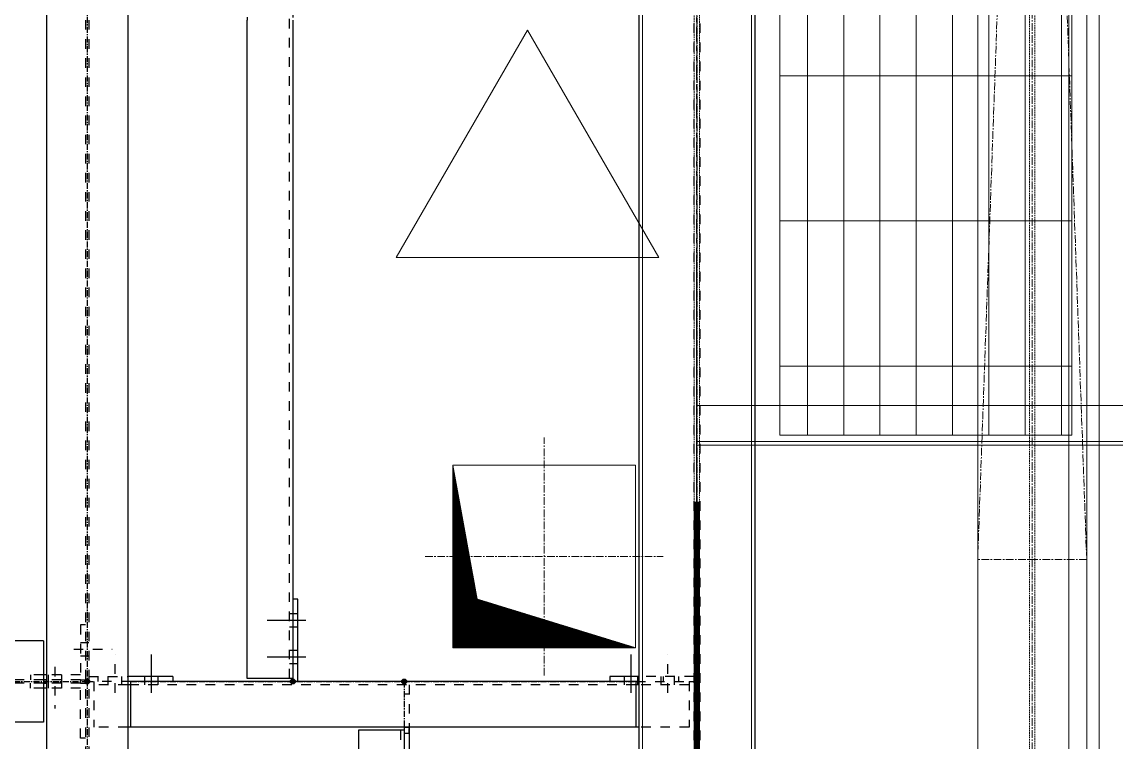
# Model space of a CAD drawing. Header units: inches. Extents: x 209270 to 234360, y -180214 to -150194.
# Drawn here: x 227405 to 229199, y -164363 to -163182 of the extents above; entities that cross this region are included whole.
import ezdxf

# ---------------------------------------------------------------- set-up
doc = ezdxf.new("R2010")
doc.units = ezdxf.units.IN
doc.header["$LTSCALE"] = 10
doc.header["$MEASUREMENT"] = 0
for name, pattern in [('CENTER', [2, 1.25, -0.25, 0.25, -0.25]), ('DXK_LINE_DOT2', [3.9198, 1.9599, -1.9599]), ('DXK_LINE_DOT5', [7.8785, 2.979, -0.9799, 0.9799, -0.9799, 0.9799, -0.9799]), ('HIDDEN', [0.375, 0.25, -0.125])]:
    doc.linetypes.add(name, pattern=pattern)
doc.layers.get('0').update_dxf_attribs({"color": 1})
for name, color, linetype in [('_BLUE_0', 5, 'Continuous'), ('_BLUE_1', 5, 'Continuous'), ('_BLUE_2', 5, 'Continuous'), ('_BLUE_4', 5, 'Continuous')]:
    doc.layers.add(name, color=color, linetype=linetype)
for name, color, linetype, lineweight in [('All Bought', 1, 'Continuous', 9), ('CEN', 1, 'CENTER', 9), ('CIVIL', 1, 'Continuous', 9), ('DIM', 1, 'Continuous', 13), ('DIM.', 1, 'Continuous', 13), ('handrail', 1, 'FENCELINE1', 9), ('HIDDEN', 1, 'HIDDEN', 9), ('MAIN OBJECT', 1, 'Continuous', 18), ('REV-C', 1, 'Continuous', 18), ('Sheeting', 1, 'Continuous', 0)]:
    doc.layers.add(name, color=color, linetype=linetype, lineweight=lineweight)
doc.linetypes.add('FENCELINE1', pattern='A,0.25,-0.1,[133,arial.ttf,S=0.1,R=0,X=-0.1,Y=0],-0.1,1', length=1.45)

# ---------------------------------------------------------------- blocks, each defined once
blk = doc.blocks.new('A$C9du6586tt')
at = {"layer": 'CEN'}
for p, q in [((89.4, 2500), (-89.4, -2500)), ((89.4, -2500), (-89.4, 2500))]:
    blk.add_line(p, q, dxfattribs=at)
blk.add_lwpolyline([(89.4, 2500), (89.4, -2500), (-89.4, -2500), (-89.4, 2500)], close=True, dxfattribs=at)
blk = doc.blocks.new('A$Cdc69ee36')
h = blk.add_hatch()
h.set_pattern_fill('GRATE', color=256, scale=75, angle=90)
h.set_pattern_definition([(89.999995, (-345791.23, -616422.02), (-59.53125, 5.6e-06), []), (179.999995, (-345791.23, -616422.02), (-2e-05, -238.125), [])])
h.paths.add_polyline_path([(-479.1, -1), (0, -1), (0, 779), (-479.1, 779)])
blk.add_lwpolyline([(-479.1, -1), (0, -1), (0, 779), (-479.1, 779)], close=True)
blk = doc.blocks.new('A$C6fbGUTRUTRU')
at = {"layer": 'CIVIL'}
h = blk.add_hatch(dxfattribs=at)
h.set_pattern_fill('ANSI31', color=256, scale=2, angle=-180)
h.set_pattern_definition([(225, (2577906.62119, -340569.72095), (0.176776695297, -0.176776695297), [])])
h.paths.add_polyline_path([(-150, -150), (-110, 70), (150, 150), (-150, 150)])
at = {"layer": 'CEN'}
for points in [[(0, 195.2), (0, -195.2)], [(-195.2, 0), (195.2, 0)]]:
    blk.add_lwpolyline(points, dxfattribs=at)
at = {"layer": 'CIVIL'}
blk.add_lwpolyline([(-150, -150), (150, -150), (150, 150), (-150, 150)], close=True, dxfattribs=at)
blk.add_lwpolyline([(-150, -150), (-110, 70), (150, 150)], dxfattribs=at)
blk = doc.blocks.new('A$Ca106b763')
at = {"layer": 'REV-C'}
blk.add_lwpolyline([(0, 373.2), (-215.5, 0), (215.5, 0)], close=True, dxfattribs=at)
blk = doc.blocks.new('MECH_DRAWING')
at = {"layer": 'CEN'}
blk.add_line((229061.8, -155263.7), (229061.8, -165259.3), dxfattribs=at)
at = {"layer": 'CEN', "elevation": 0.8}
blk.add_lwpolyline([(217011.9, -155263.7), (228511.9, -155263.7), (228511.9, -165263.7), (217011.9, -165263.7)], close=True, dxfattribs=at)
at = {"layer": 'handrail', "const_width": 10}
blk.add_lwpolyline([(217011.9, -157988.4), (217011.9, -165263.7), (228511.9, -165263.7), (228511.9, -163968.7)], dxfattribs=at)
at = {"layer": 'HIDDEN'}
blk.add_lwpolyline([(228507.5, -165259.3), (228507.5, -155268.1), (228516.3, -155268.1), (228516.3, -165259.3)], close=True, dxfattribs=at)
at = {"layer": 'HIDDEN', "elevation": 0}
blk.add_lwpolyline([(229066.2, -165259.3), (229066.2, -155268.1), (229057.4, -155268.1), (229057.4, -165259.3)], dxfattribs=at)
at = {"layer": 'MAIN OBJECT'}
for p, q in [((232521.4, -163811), (228511.9, -163811, 0.8)), ((228511.9, -163811, 0.8), (228511.9, -163876, 0.8)), ((232521.5, -163870), (228511.9, -163870, 0.8)), ((232521.5, -163876), (228511.9, -163876, 0.8))]:
    blk.add_line(p, q, dxfattribs=at)
blk.add_lwpolyline([(228422.5, -165259.3), (228422.5, -155268.1), (228601.3, -155268.1), (228601.3, -165259.3)], close=True, dxfattribs=at)
at = {"layer": 'MAIN OBJECT', "elevation": 0}
blk.add_lwpolyline([(229151.2, -165259.3), (229151.2, -155268.1), (228972.4, -155268.1), (228972.4, -165259.3)], dxfattribs=at)
at = {"layer": 'Sheeting'}
for points in [[(216351.9, -154713.7), (229171.9, -154713.7), (229171.9, -165813.7), (216351.9, -165813.7)], [(216401.9, -154763.7), (229121.9, -154763.7), (229121.9, -165763.7), (216401.9, -165763.7)]]:
    blk.add_lwpolyline(points, close=True, dxfattribs=at)
at = {"layer": 'All Bought', "xscale": -1}
blk.add_blockref('A$Cdc69ee36', (228647.8, -163858.6, 293016688.1), dxfattribs=at)
at = {"layer": 'DIM', "xscale": -1, "rotation": 180}
blk.add_blockref('A$C6fbGUTRUTRU', (228261.5, -164058.7), dxfattribs=at)
at = {"layer": 'DIM.'}
blk.add_blockref('A$C9du6586tt', (229061.8, -161563.7), dxfattribs=at)
at = {"layer": 'REV-C'}
blk.add_blockref('A$Ca106b763', (228234.1, -163568.4, 293016688.1), dxfattribs=at)
blk = doc.blocks.new('GridLine-116860372-154899 - 114867')
at = {"layer": '_BLUE_2', "linetype": 'DXK_LINE_DOT5'}
blk.add_line((23950.6, 10927.9), (23950.6, 14695.8), dxfattribs=at)
blk = doc.blocks.new('GridLine-116860372-116904 - 114867')
at = {"layer": '_BLUE_2', "linetype": 'DXK_LINE_DOT5'}
blk.add_line((23950.6, 12454.5), (23950.6, 27661.7), dxfattribs=at)
blk = doc.blocks.new('Bolt-116860372-115338 - 114867')
at = {"layer": '_BLUE_1', "linetype": 'DXK_LINE_DOT2'}
for p, q in [((22673.1, 13886.9), (22751.8, 13886.9)), ((22687, 13900.6), (22697, 13900.6)), ((22697, 13900.6), (22704.1, 13900.6)), ((22687, 13873.1), (22697, 13873.1)), ((22697, 13873.1), (22704.1, 13873.1))]:
    blk.add_line(p, q, dxfattribs=at)
blk = doc.blocks.new('Bolt-116860372-115841 - 114867')
at = {"layer": '_BLUE_2', "linetype": 'Continuous'}
for p, q in [((23122.4, 13959.6), (23115.3, 13959.6)), ((23132.4, 13959.6), (23122.4, 13959.6)), ((23148.7, 13945.8), (23069.9, 13945.8)), ((23122.4, 13932.1), (23115.3, 13932.1)), ((23132.4, 13932.1), (23122.4, 13932.1)), ((23148.7, 13870.8), (23069.9, 13870.8)), ((23122.4, 13884.6), (23115.3, 13884.6)), ((23132.4, 13884.6), (23122.4, 13884.6)), ((23122.4, 13857.1), (23115.3, 13857.1)), ((23132.4, 13857.1), (23122.4, 13857.1))]:
    blk.add_line(p, q, dxfattribs=at)
blk = doc.blocks.new('Part-116860372-114999 - 114867')
at = {"layer": '_BLUE_1', "linetype": 'DXK_LINE_DOT2'}
for p, q in [((22697, 15569.1), (22697, 12668.6)), ((22704.1, 15569.1), (22704.1, 12668.6))]:
    blk.add_line(p, q, dxfattribs=at)
at = {"layer": '_BLUE_2', "linetype": 'Continuous'}
for p, q in [((22783.8, 15479.8), (22783.8, 12662.3)), ((22617.3, 15464.6), (22617.3, 12662.3))]:
    blk.add_line(p, q, dxfattribs=at)
at = {"layer": '_BLUE_4', "linetype": 'CENTER'}
blk.add_line((22700.6, 15583.3), (22700.6, 12570.8), dxfattribs=at)
blk = doc.blocks.new('Part-116860372-115005 - 114867')
at = {"layer": '_BLUE_1', "linetype": 'DXK_LINE_DOT2'}
for p, q in [((23944.7, 20971.6), (23944.7, 12953.3)), ((23956.4, 20971.6), (23956.4, 12953.3))]:
    blk.add_line(p, q, dxfattribs=at)
at = {"layer": '_BLUE_2', "linetype": 'Continuous'}
for p, q in [((23831.8, 15464.6), (23831.8, 13583.3)), ((24069.3, 15464.6), (24069.3, 12953.3))]:
    blk.add_line(p, q, dxfattribs=at)
at = {"layer": '_BLUE_4', "linetype": 'CENTER'}
blk.add_line((23950.6, 21320.8), (23950.6, 12570.8), dxfattribs=at)
blk = doc.blocks.new('Part-116860372-115019 - 114867')
at = {"layer": '_BLUE_4', "linetype": 'Continuous'}
for points in [[(21450.6, 13815.8, -1), (21450.6, 13825.8, -1)], [(22700.6, 13815.8, -1), (22700.6, 13825.8, -1)]]:
    blk.add_hatch(color=256, dxfattribs=at).paths.add_polyline_path(points)
at = {"layer": '_BLUE_1', "linetype": 'DXK_LINE_DOT2'}
for p, q in [((22231.7, 13904.1), (21794.2, 13904.1)), ((21464.1, 13824.4), (21464.1, 13817.3)), ((21533.8, 13824.4), (21464.1, 13824.4)), ((22611.1, 13824.4), (21540.1, 13824.4)), ((22687, 13824.4), (22617.3, 13824.4)), ((22687, 13824.4), (22687, 13817.3)), ((21533.8, 13817.3), (21464.1, 13817.3)), ((22611.1, 13817.3), (21540.1, 13817.3)), ((22687, 13817.3), (22617.3, 13817.3)), ((22231.7, 13737.6), (21794.2, 13737.6))]:
    blk.add_line(p, q, dxfattribs=at)
at = {"layer": '_BLUE_2', "linetype": 'Continuous'}
for p, q in [((21540.1, 13904.1), (21540.1, 13737.6)), ((21794.2, 13904.1), (21540.1, 13904.1)), ((22611.1, 13904.1), (22231.7, 13904.1)), ((22611.1, 13904.1), (22611.1, 13737.6)), ((21540.1, 13824.4), (21533.8, 13824.4)), ((22617.3, 13824.4), (22611.1, 13824.4)), ((21540.1, 13817.3), (21533.8, 13817.3)), ((22617.3, 13817.3), (22611.1, 13817.3)), ((21794.2, 13737.6), (21540.1, 13737.6)), ((22611.1, 13737.6), (22231.7, 13737.6))]:
    blk.add_line(p, q, dxfattribs=at)
at = {"layer": '_BLUE_4', "linetype": 'CENTER'}
blk.add_line((21450.6, 13820.8), (22700.6, 13820.8), dxfattribs=at)
at = {"layer": '_BLUE_4', "linetype": 'Continuous'}
for centre in [(21450.6, 13820.8), (22700.6, 13820.8)]:
    blk.add_circle(centre, 5, dxfattribs=at)
blk = doc.blocks.new('Part-116860372-115027 - 114867')
at = {"layer": '_BLUE_4', "linetype": 'Continuous'}
for points in [[(22700.6, 13815.8, -1), (22700.6, 13825.8, -1)], [(23950.6, 13815.8, -1), (23950.6, 13825.8, -1)]]:
    blk.add_hatch(color=256, dxfattribs=at).paths.add_polyline_path(points)
at = {"layer": '_BLUE_1', "linetype": 'DXK_LINE_DOT2'}
for p, q in [((22714.1, 13820.8), (22714.1, 13727.1)), ((22790.1, 13820.8), (22714.1, 13820.8)), ((23825.6, 13820.8), (23934.7, 13820.8)), ((23934.7, 13820.8), (23934.7, 13727.1)), ((22783.8, 13813.7), (22714.1, 13813.7)), ((23825.6, 13813.7), (22790.1, 13813.7)), ((23934.7, 13813.7), (23831.8, 13813.7)), ((22783.8, 13727.1), (22714.1, 13727.1)), ((23934.7, 13727.1), (23831.8, 13727.1))]:
    blk.add_line(p, q, dxfattribs=at)
at = {"layer": '_BLUE_2', "linetype": 'Continuous'}
for p, q in [((23825.6, 13820.8), (22790.1, 13820.8)), ((22790.1, 13727.1), (22790.1, 13820.8)), ((23825.6, 13820.8), (23825.6, 13727.1)), ((22790.1, 13813.7), (22783.8, 13813.7)), ((23831.8, 13813.7), (23825.6, 13813.7)), ((23831.8, 13727.1), (22783.8, 13727.1))]:
    blk.add_line(p, q, dxfattribs=at)
at = {"layer": '_BLUE_4', "linetype": 'CENTER'}
for p, q in [((22700.6, 13820.8), (22714.1, 13820.8)), ((22790.1, 13820.8), (23825.6, 13820.8)), ((23934.7, 13820.8), (23950.6, 13820.8))]:
    blk.add_line(p, q, dxfattribs=at)
at = {"layer": '_BLUE_4', "linetype": 'Continuous'}
for centre in [(22700.6, 13820.8), (23950.6, 13820.8)]:
    blk.add_circle(centre, 5, dxfattribs=at)
blk = doc.blocks.new('Part-116860372-115028 - 114867')
at = {"layer": '_BLUE_4', "linetype": 'Continuous'}
for points in [[(23350.6, 13815.8, -1), (23350.6, 13825.8, -1)], [(23350.6, 12565.8, -1), (23350.6, 12575.8, -1)]]:
    blk.add_hatch(color=256, dxfattribs=at).paths.add_polyline_path(points)
at = {"layer": '_BLUE_1', "linetype": 'DXK_LINE_DOT2'}
for p, q in [((23343.4, 13720.8), (23343.4, 12668.6)), ((23350.6, 13583.3), (23350.6, 12983.3)), ((23256.8, 12662.3), (23256.8, 12584.8)), ((23343.4, 12662.3), (23343.4, 12584.8)), ((23350.6, 12668.6), (23350.6, 12584.8)), ((23350.6, 12584.8), (23256.8, 12584.8))]:
    blk.add_line(p, q, dxfattribs=at)
at = {"layer": '_BLUE_2', "linetype": 'Continuous'}
for p, q in [((23256.8, 13720.8), (23256.8, 12662.3)), ((23350.6, 13720.8), (23256.8, 13720.8)), ((23350.6, 13720.8), (23350.6, 13583.3)), ((23350.6, 12983.3), (23350.6, 12668.6)), ((23256.8, 12668.6), (23350.6, 12668.6)), ((23343.4, 12668.6), (23343.4, 12662.3))]:
    blk.add_line(p, q, dxfattribs=at)
at = {"layer": '_BLUE_4', "linetype": 'CENTER'}
for p, q in [((23350.6, 13820.8), (23350.6, 13583.3)), ((23350.6, 12983.3), (23350.6, 12668.6)), ((23350.6, 12584.8), (23350.6, 12570.8))]:
    blk.add_line(p, q, dxfattribs=at)
at = {"layer": '_BLUE_4', "linetype": 'Continuous'}
for centre in [(23350.6, 13820.8), (23350.6, 12570.8)]:
    blk.add_circle(centre, 5, dxfattribs=at)
blk = doc.blocks.new('Part-116860372-115101 - 114867')
at = {"layer": '_BLUE_4', "linetype": 'Continuous'}
for points in [[(23122.4, 15578.3, -1), (23122.4, 15588.3, -1)], [(23122.4, 13815.8, -1), (23122.4, 13825.8, -1)]]:
    blk.add_hatch(color=256, dxfattribs=at).paths.add_polyline_path(points)
at = {"layer": '_BLUE_1', "linetype": 'DXK_LINE_DOT2'}
for p, q in [((23122.4, 15569.1), (23028.7, 15569.1)), ((23028.7, 15569.1), (23028.7, 15473.5)), ((23115.3, 15569.1), (23115.3, 15479.8)), ((23122.4, 15569.1), (23122.4, 15319.6)), ((23115.3, 13827.1), (23115.3, 15473.5)), ((23028.7, 15339.6), (23028.7, 15177.1)), ((23122.4, 15319.6), (23122.4, 15177.1))]:
    blk.add_line(p, q, dxfattribs=at)
at = {"layer": '_BLUE_2', "linetype": 'Continuous'}
for p, q in [((23028.7, 15479.8), (23028.7, 15339.6)), ((23115.3, 15479.8), (23115.3, 15473.5)), ((23122.4, 15473.5), (23028.7, 15473.5)), ((23122.4, 15473.5), (23122.4, 15339.6)), ((23028.7, 13827.1), (23028.7, 15177.1)), ((23122.4, 15177.1), (23122.4, 13827.1)), ((23122.4, 13827.1), (23028.7, 13827.1))]:
    blk.add_line(p, q, dxfattribs=at)
at = {"layer": '_BLUE_4', "linetype": 'CENTER'}
for p, q in [((23122.4, 15583.3), (23122.4, 15569.1)), ((23122.4, 15177.1), (23122.4, 13820.8))]:
    blk.add_line(p, q, dxfattribs=at)
at = {"layer": '_BLUE_4', "linetype": 'Continuous'}
for centre in [(23122.4, 15583.3), (23122.4, 13820.8)]:
    blk.add_circle(centre, 5, dxfattribs=at)
blk = doc.blocks.new('Part-116860372-115323 - 114867')
at = {"layer": '_BLUE_1', "linetype": 'DXK_LINE_DOT2'}
for p, q in [((22584.5, 13807.3), (22584.5, 13817.3)), ((22611.1, 13807.3), (22584.5, 13807.3)), ((22611.1, 13817.3), (22617.3, 13817.3)), ((22687, 13807.3), (22617.3, 13807.3)), ((22687, 13817.3), (22697, 13817.3)), ((22687, 13704.8), (22687, 13807.3)), ((22697, 13704.8), (22687, 13704.8))]:
    blk.add_line(p, q, dxfattribs=at)
at = {"layer": '_BLUE_2', "linetype": 'Continuous'}
blk.add_line((22617.3, 13807.3), (22611.1, 13807.3), dxfattribs=at)
blk = doc.blocks.new('Part-116860372-115324 - 114867')
at = {"layer": '_BLUE_1', "linetype": 'DXK_LINE_DOT2'}
for p, q in [((22697, 13936.9), (22687, 13936.9)), ((22687, 13936.9), (22687, 13834.4)), ((22584.5, 13834.4), (22584.5, 13824.4)), ((22611.1, 13834.4), (22584.5, 13834.4)), ((22611.1, 13824.4), (22617.3, 13824.4)), ((22687, 13834.4), (22617.3, 13834.4)), ((22687, 13824.4), (22697, 13824.4))]:
    blk.add_line(p, q, dxfattribs=at)
at = {"layer": '_BLUE_2', "linetype": 'Continuous'}
blk.add_line((22617.3, 13834.4), (22611.1, 13834.4), dxfattribs=at)
blk = doc.blocks.new('Bolt-116860372-115325 - 114867')
at = {"layer": '_BLUE_1', "linetype": 'DXK_LINE_DOT2'}
for p, q in [((22634.5, 13850.6), (22634.5, 13765.6)), ((22620.8, 13834.4), (22620.8, 13824.4)), ((22620.8, 13824.4), (22620.8, 13817.3)), ((22648.3, 13834.4), (22648.3, 13824.4)), ((22648.3, 13824.4), (22648.3, 13817.3)), ((22620.8, 13817.3), (22620.8, 13807.3)), ((22648.3, 13817.3), (22648.3, 13807.3))]:
    blk.add_line(p, q, dxfattribs=at)
blk = doc.blocks.new('Bolt-116860372-115831 - 114867')
at = {"layer": '_BLUE_1', "linetype": 'DXK_LINE_DOT2'}
for p, q in [((23891, 13797.5), (23891, 13876.2)), ((23877.2, 13820.8), (23877.2, 13830.8)), ((23877.2, 13813.7), (23877.2, 13820.8)), ((23904.7, 13820.8), (23904.7, 13830.8)), ((23904.7, 13813.7), (23904.7, 13820.8))]:
    blk.add_line(p, q, dxfattribs=at)
at = {"layer": '_BLUE_2', "linetype": 'Continuous'}
for p, q in [((23816, 13797.5), (23816, 13876.2)), ((23802.2, 13820.8), (23802.2, 13830.8)), ((23802.2, 13813.7), (23802.2, 13820.8)), ((23829.7, 13820.8), (23829.7, 13830.8)), ((23829.7, 13813.7), (23829.7, 13820.8))]:
    blk.add_line(p, q, dxfattribs=at)
blk = doc.blocks.new('Part-116860372-115835 - 114867')
at = {"layer": '_BLUE_1', "linetype": 'DXK_LINE_DOT2'}
for p, q in [((23360.6, 13813.7), (23360.6, 13727.1)), ((23360.6, 13795.1), (23350.6, 13795.1)), ((23350.6, 13727.1), (23360.6, 13727.1)), ((23360.6, 13714.6), (23360.6, 13724.7)), ((23360.6, 13620.8), (23350.6, 13620.8)), ((23360.6, 13602.1), (23360.6, 13558.3)), ((23360.6, 13558.3), (23350.6, 13558.3))]:
    blk.add_line(p, q, dxfattribs=at)
at = {"layer": '_BLUE_2', "linetype": 'Continuous'}
for p, q in [((23350.6, 13727.1), (23350.6, 13721.9)), ((23350.6, 13721.9), (23350.6, 13720.8)), ((23350.6, 13714.6), (23360.6, 13714.6)), ((23360.6, 13727.1), (23360.6, 13726.5)), ((23360.6, 13726.5), (23360.6, 13714.6)), ((23360.6, 13714.6), (23360.6, 13602.1))]:
    blk.add_line(p, q, dxfattribs=at)
blk = doc.blocks.new('Part-116860372-115828 - 114867')
at = {"layer": '_BLUE_1', "linetype": 'DXK_LINE_DOT2'}
for p, q in [((22704.1, 13830.8), (22783.8, 13830.8)), ((22722.9, 13830.8), (22722.9, 13820.8)), ((22783.8, 13830.8), (22783.8, 13820.8))]:
    blk.add_line(p, q, dxfattribs=at)
at = {"layer": '_BLUE_2', "linetype": 'Continuous'}
for p, q in [((22876.6, 13830.8), (22783.8, 13830.8)), ((22790.1, 13820.8), (22783.8, 13820.8)), ((22876.6, 13830.8), (22876.6, 13820.8))]:
    blk.add_line(p, q, dxfattribs=at)
blk = doc.blocks.new('Part-116860372-115829 - 114867')
at = {"layer": '_BLUE_1', "linetype": 'DXK_LINE_DOT2'}
for p, q in [((23944.7, 13830.8), (23831.8, 13830.8)), ((23882.2, 13820.8), (23882.2, 13830.8)), ((23913.5, 13820.8), (23913.5, 13830.8)), ((23944.7, 13830.8), (23944.7, 13820.8))]:
    blk.add_line(p, q, dxfattribs=at)
at = {"layer": '_BLUE_2', "linetype": 'Continuous'}
for p, q in [((23831.8, 13830.8), (23772.2, 13830.8)), ((23772.2, 13830.8), (23772.2, 13820.8)), ((23831.8, 13820.8), (23825.6, 13820.8))]:
    blk.add_line(p, q, dxfattribs=at)
blk = doc.blocks.new('Bolt-116860372-115830 - 114867')
at = {"layer": '_BLUE_1', "linetype": 'DXK_LINE_DOT2'}
for p, q in [((22757.9, 13797.5), (22757.9, 13876.2)), ((22744.1, 13820.8), (22744.1, 13830.8)), ((22744.1, 13813.7), (22744.1, 13820.8)), ((22771.6, 13820.8), (22771.6, 13830.8)), ((22771.6, 13813.7), (22771.6, 13820.8))]:
    blk.add_line(p, q, dxfattribs=at)
at = {"layer": '_BLUE_2', "linetype": 'Continuous'}
for p, q in [((22832.9, 13797.5), (22832.9, 13876.2)), ((22819.1, 13820.8), (22819.1, 13830.8)), ((22819.1, 13813.7), (22819.1, 13820.8)), ((22846.6, 13820.8), (22846.6, 13830.8)), ((22846.6, 13813.7), (22846.6, 13820.8))]:
    blk.add_line(p, q, dxfattribs=at)
blk = doc.blocks.new('Part-116860372-115840 - 114867')
at = {"layer": '_BLUE_2', "linetype": 'Continuous'}
for p, q in [((23132.4, 13989.6), (23122.4, 13989.6)), ((23132.4, 13820.8), (23132.4, 13989.6)), ((23122.4, 13827.1), (23122.4, 13820.8))]:
    blk.add_line(p, q, dxfattribs=at)
blk = doc.blocks.new('STR_DRAWING')
at = {"layer": '_BLUE_0', "xscale": 0.8, "yscale": 0.8, "zscale": 0.8}
for name in ['GridLine-116860372-116904 - 114867', 'Part-116860372-115005 - 114867', 'Part-116860372-114999 - 114867', 'Part-116860372-115101 - 114867', 'GridLine-116860372-154899 - 114867', 'Part-116860372-115840 - 114867', 'Bolt-116860372-115841 - 114867', 'Part-116860372-115324 - 114867', 'Part-116860372-115019 - 114867', 'Bolt-116860372-115338 - 114867', 'Bolt-116860372-115830 - 114867', 'Bolt-116860372-115831 - 114867', 'Bolt-116860372-115325 - 114867', 'Part-116860372-115828 - 114867', 'Part-116860372-115829 - 114867', 'Part-116860372-115323 - 114867', 'Part-116860372-115027 - 114867', 'Part-116860372-115028 - 114867', 'Part-116860372-115835 - 114867']:
    blk.add_blockref(name, (971.5, 4264.2), dxfattribs=at)

msp = doc.modelspace()

# ---------------------------------------------------------------- block references
msp.add_blockref('MECH_DRAWING', (0, 0))
at = {"xscale": 0.9999999999078191, "yscale": 1.0000000000951985}
msp.add_blockref('STR_DRAWING', (208379.9, -179584.5), dxfattribs=at)

doc.saveas('drawing.dxf')
